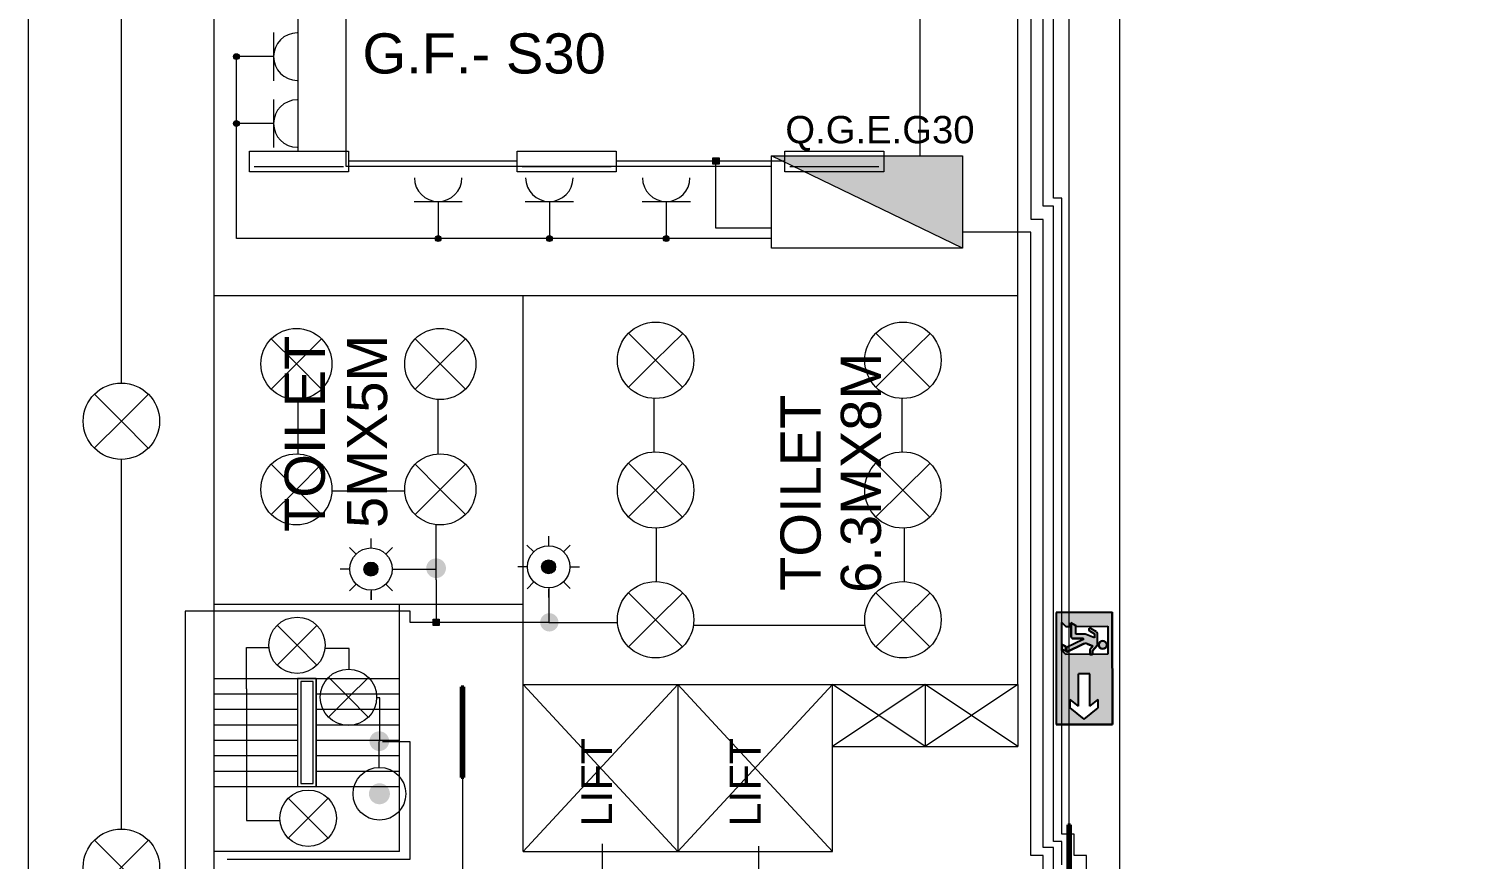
# Model space of a CAD drawing. Extents: x -17539 to 1421, y -3169 to 802964.
# Drawn here: x 50.13 to 73.29, y 352.24 to 365.69 of the extents above; entities that cross this region are included whole.
import ezdxf
from ezdxf.enums import TextEntityAlignment as Align

# ---------------------------------------------------------------- set-up
doc = ezdxf.new("R2010")
doc.units = 0
doc.header["$LTSCALE"] = 25
doc.header["$MEASUREMENT"] = 0
doc.linetypes.add('DASHED2', pattern=[0.375, 0.25, -0.125])
doc.layers.get('0').update_dxf_attribs({"lineweight": 9})
for name, color, linetype, lineweight in [('Iluminação', 10, 'Continuous', 9), ('Quadros', 50, 'Continuous', 9), ('www.cadblocksfree.com', 7, 'Continuous', 9)]:
    doc.layers.add(name, color=color, linetype=linetype, lineweight=lineweight)
doc.layers.add('Simbologia de Emergência', color=6, linetype='Continuous')
doc.layers.add('Tomadas', color=3, linetype='Continuous', lineweight=9, true_color=0x00f500)
doc.styles.add('ROMANS', font='arial.ttf')
doc.styles.get("Standard").update_dxf_attribs({"font": 'arial.ttf'})

# ---------------------------------------------------------------- blocks, each defined once
blk = doc.blocks.new('Iluminárias 1')
at = {"layer": 'Iluminação'}
blk.add_line((0.079, 0.079), (1.521, 0.079), dxfattribs=at)
blk.add_lwpolyline([(0, 0), (1.6, 0), (1.6, 0.332), (0, 0.332)], close=True, dxfattribs=at)
blk = doc.blocks.new('Ponto de Luz')
for q in [(-0.437, 0.437), (0.438, 0.436), (-0.438, -0.436), (0.437, -0.437)]:
    blk.add_line((0, 0), q)
blk.add_circle((0, 0), 0.618)
blk = doc.blocks.new('sensor movimento')
for p, q in [((0.001, 0.48), (0.001, 0.697)), ((-0.338, 0.34), (-0.491, 0.494)), ((0.338, 0.34), (0.491, 0.494)), ((-0.48, 0.001), (-0.697, 0.001)), ((-0.697, 0.001), (-0.697, 0.001)), ((0.48, 0.001), (0.697, 0.001)), ((0.697, 0.001), (0.697, 0.002)), ((-0.336, -0.342), (-0.488, -0.497)), ((0.001, -0.48), (0.001, -0.697)), ((0.001, -0.697), (0.001, -0.507)), ((0.337, -0.341), (0.491, -0.494))]:
    blk.add_line(p, q)
for radius in [0.48, 0.159]:
    blk.add_circle((0, 0), radius)
blk = doc.blocks.new('Luminária 4')
at = {"layer": 'Iluminação', "lineweight": 40}
for p, q in [((0.733, 0.043), (-0.734, 0.043)), ((-0.734, 0.043), (-0.734, 0)), ((-0.734, 0), (0.733, 0)), ((0.733, 0), (0.733, 0.043))]:
    blk.add_line(p, q, dxfattribs=at)
at = {"layer": 'Iluminação', "lineweight": 30}
blk.add_line((-0.667, 0.008), (0.679, 0.008), dxfattribs=at)
blk = doc.blocks.new('Caixa de Derivação')
at = {"layer": 'Iluminação'}
h = blk.add_hatch(color=256, dxfattribs=at)
h.dxf.hatch_style = 1
h.paths.add_polyline_path([(0.052, 0.051), (-0.048, 0.051), (-0.048, -0.049), (0.052, -0.049)])
blk.add_lwpolyline([(-0.048, 0.051), (0.052, 0.051), (0.052, -0.049), (-0.048, -0.049)], close=True, dxfattribs=at)
blk = doc.blocks.new('Parte Lima 2')
at = {"layer": 'Iluminação'}
for p, q in [((2.725, 56.778), (3.166, 56.778)), ((3.166, 56.778), (3.166, 54.871)), ((3.166, 54.871), (0.213, 54.871))]:
    blk.add_line(p, q, dxfattribs=at)
blk = doc.blocks.new('emergencia seta')
at = {"layer": 'Simbologia de Emergência'}
h = blk.add_hatch(color=98, dxfattribs=at)
h.paths.add_polyline_path([(1.001, 0.298), (0.094, 0.296), (-0.813, 0.294), (-0.811, -0.613), (1.003, -0.609)])
h.paths.add_polyline_path([(-0.131, -0.455), (-0.195, -0.52), (-0.649, -0.521), (-0.585, -0.456), (-0.585, -0.371), (-0.643, -0.371), (-0.595, -0.289), (-0.585, -0.289), (-0.587, 0.224), (-0.133, 0.225)], flags=16)
h.paths.add_polyline_path([(-0.372, -0.172, 0.038289), (-0.372, -0.171)], flags=0)
h.paths.add_polyline_path([(0.186, -0.248), (0.185, -0.067), (0.706, -0.066), (0.597, 0.07), (0.733, 0.07), (0.915, -0.156), (0.734, -0.383), (0.598, -0.383), (0.706, -0.247)], flags=16)
h.paths.add_polyline_path([(-0.349, 0.142, -1), (-0.221, 0.142, -1)], flags=0)
h.paths.add_polyline_path([(-0.188, -0.455), (-0.261, -0.455), (-0.291, -0.52), (-0.218, -0.52)], flags=16)
h.paths.add_polyline_path([(-0.3, -0.17, -0.215507), (-0.301, -0.11), (-0.263, -0.02), (-0.204, -0.069), (-0.132, -0.069), (-0.132, -0.021), (-0.187, -0.021), (-0.277, 0.054, 0.148058), (-0.294, 0.059), (-0.473, 0.059, 0.263654), (-0.498, 0.044), (-0.553, -0.048, 1), (-0.512, -0.072), (-0.462, 0.011), (-0.399, 0.011), (-0.454, -0.127, 0.095479), (-0.459, -0.154), (-0.459, -0.293), (-0.592, -0.294), (-0.635, -0.366), (-0.409, -0.366, 0.414214), (-0.386, -0.343), (-0.387, -0.173, -0.740976), (-0.372, -0.172), (-0.241, -0.446), (-0.169, -0.446)], flags=0)
for p, q in [((-0.813, 0.294), (1.001, 0.298)), ((-0.811, -0.613), (-0.813, 0.294)), ((1.001, 0.298), (1.003, -0.609)), ((1.001, 0.298), (1.001, 0.298)), ((1.001, 0.298), (1.003, -0.609)), ((1.001, 0.298), (1.001, 0.298))]:
    blk.add_line(p, q, dxfattribs=at)
at = {"layer": 'Simbologia de Emergência', "color": 7, "linetype": 'ByBlock', "lineweight": -2, "true_color": 0xffffff}
for p, q in [((1.001, 0.298), (-0.813, 0.294)), ((-0.813, 0.294), (-0.811, -0.613)), ((1.003, -0.609), (1.001, 0.298)), ((1.003, -0.609), (1.001, 0.298)), ((-0.587, 0.224), (-0.133, 0.225)), ((-0.587, 0.224), (-0.133, 0.225)), ((-0.587, 0.224), (-0.133, 0.225)), ((-0.585, -0.289), (-0.587, 0.224)), ((-0.585, -0.289), (-0.587, 0.224)), ((-0.585, -0.289), (-0.587, 0.224)), ((-0.498, 0.044), (-0.553, -0.048)), ((-0.498, 0.044), (-0.553, -0.048)), ((-0.498, 0.044), (-0.553, -0.048)), ((-0.512, -0.072), (-0.462, 0.011)), ((-0.512, -0.072), (-0.462, 0.011)), ((-0.512, -0.072), (-0.462, 0.011)), ((-0.294, 0.059), (-0.473, 0.059)), ((-0.294, 0.059), (-0.473, 0.059)), ((-0.294, 0.059), (-0.473, 0.059)), ((-0.462, 0.011), (-0.399, 0.011)), ((-0.462, 0.011), (-0.399, 0.011)), ((-0.462, 0.011), (-0.399, 0.011)), ((-0.399, 0.011), (-0.454, -0.127)), ((-0.399, 0.011), (-0.454, -0.127)), ((-0.399, 0.011), (-0.454, -0.127)), ((-0.349, 0.142), (-0.349, 0.142)), ((-0.277, 0.054), (-0.187, -0.021)), ((-0.277, 0.054), (-0.187, -0.021)), ((-0.187, -0.021), (-0.277, 0.054)), ((-0.133, 0.225), (-0.131, -0.455)), ((0.706, -0.066), (0.597, 0.07)), ((0.733, 0.07), (0.597, 0.07)), ((0.915, -0.156), (0.733, 0.07)), ((-0.459, -0.154), (-0.459, -0.293)), ((-0.459, -0.154), (-0.459, -0.293)), ((-0.459, -0.154), (-0.459, -0.293)), ((-0.387, -0.173), (-0.386, -0.343)), ((-0.387, -0.173), (-0.386, -0.343)), ((-0.386, -0.343), (-0.387, -0.173)), ((-0.372, -0.171), (-0.372, -0.172)), ((-0.372, -0.172), (-0.241, -0.446)), ((-0.372, -0.172), (-0.241, -0.446)), ((-0.372, -0.172), (-0.372, -0.172)), ((-0.372, -0.172), (-0.241, -0.446)), ((-0.263, -0.02), (-0.301, -0.11)), ((-0.263, -0.02), (-0.301, -0.11)), ((-0.301, -0.11), (-0.263, -0.02)), ((-0.3, -0.17), (-0.169, -0.446)), ((-0.3, -0.17), (-0.169, -0.446)), ((-0.169, -0.446), (-0.3, -0.17)), ((-0.263, -0.02), (-0.204, -0.069)), ((-0.263, -0.02), (-0.204, -0.069)), ((-0.263, -0.02), (-0.204, -0.069)), ((-0.263, -0.02), (-0.263, -0.02)), ((-0.204, -0.069), (-0.132, -0.069)), ((-0.204, -0.069), (-0.132, -0.069)), ((-0.204, -0.069), (-0.132, -0.069)), ((-0.187, -0.021), (-0.132, -0.021)), ((-0.187, -0.021), (-0.132, -0.021)), ((-0.132, -0.021), (-0.187, -0.021)), ((-0.132, -0.069), (-0.132, -0.021)), ((0.706, -0.066), (0.185, -0.067)), ((0.185, -0.067), (0.186, -0.248)), ((0.915, -0.156), (0.734, -0.383)), ((-0.585, -0.456), (-0.649, -0.521)), ((-0.585, -0.456), (-0.649, -0.521)), ((-0.649, -0.521), (-0.585, -0.456)), ((-0.595, -0.289), (-0.643, -0.371)), ((-0.595, -0.289), (-0.643, -0.371)), ((-0.643, -0.371), (-0.595, -0.289)), ((-0.585, -0.371), (-0.643, -0.371)), ((-0.585, -0.371), (-0.643, -0.371)), ((-0.585, -0.371), (-0.643, -0.371)), ((-0.592, -0.294), (-0.635, -0.366)), ((-0.592, -0.294), (-0.635, -0.366)), ((-0.592, -0.294), (-0.635, -0.366)), ((-0.409, -0.366), (-0.635, -0.366)), ((-0.409, -0.366), (-0.635, -0.366)), ((-0.635, -0.366), (-0.409, -0.366)), ((-0.585, -0.289), (-0.595, -0.289)), ((-0.585, -0.289), (-0.595, -0.289)), ((-0.595, -0.289), (-0.585, -0.289)), ((-0.459, -0.293), (-0.592, -0.294)), ((-0.459, -0.293), (-0.592, -0.294)), ((-0.459, -0.293), (-0.592, -0.294)), ((-0.585, -0.456), (-0.585, -0.371)), ((-0.585, -0.456), (-0.585, -0.371)), ((-0.585, -0.456), (-0.585, -0.371)), ((-0.291, -0.52), (-0.261, -0.455)), ((-0.291, -0.52), (-0.261, -0.455)), ((-0.261, -0.455), (-0.291, -0.52)), ((-0.188, -0.455), (-0.261, -0.455)), ((-0.188, -0.455), (-0.261, -0.455)), ((-0.188, -0.455), (-0.261, -0.455)), ((-0.169, -0.446), (-0.241, -0.446)), ((-0.169, -0.446), (-0.241, -0.446)), ((-0.241, -0.446), (-0.169, -0.446)), ((-0.218, -0.52), (-0.188, -0.455)), ((-0.218, -0.52), (-0.188, -0.455)), ((-0.218, -0.52), (-0.188, -0.455)), ((-0.131, -0.455), (-0.195, -0.52)), ((-0.131, -0.455), (-0.195, -0.52)), ((-0.131, -0.455), (-0.195, -0.52)), ((-0.188, -0.455), (-0.188, -0.455)), ((-0.131, -0.455), (-0.131, -0.455)), ((0.706, -0.247), (0.186, -0.248)), ((0.706, -0.247), (0.598, -0.383)), ((0.734, -0.383), (0.598, -0.383)), ((-0.811, -0.613), (1.003, -0.609)), ((-0.195, -0.52), (-0.649, -0.521)), ((-0.291, -0.52), (-0.218, -0.52))]:
    blk.add_line(p, q, dxfattribs=at)
blk.add_circle((-0.285, 0.142), 0.0645, dxfattribs=at)
blk.add_circle((-0.285, 0.142), 0.0645, dxfattribs=at)
for centre, radius, start, end in [((-0.473, 0.029), 0.0296, 90.1318, 149.2124), ((-0.473, 0.029), 0.0296, 90.1318, 149.2123), ((-0.473, 0.029), 0.0296, 90.1318, 149.2123), ((-0.285, 0.142), 0.0645, 0.1318, 180.1318), ((-0.285, 0.142), 0.0645, 180.1318, 0.1318), ((-0.294, 0.03), 0.0296, 56.444, 90.1318), ((-0.294, 0.03), 0.0296, 56.4442, 90.1318), ((-0.294, 0.03), 0.0296, 56.4442, 90.1318), ((-0.532, -0.06), 0.024, 149.2124, 329.2124), ((-0.532, -0.06), 0.024, 149.2123, 329.2123), ((-0.532, -0.06), 0.024, 149.2123, 329.2123), ((-0.387, -0.154), 0.0726, 158.3161, 180.1318), ((-0.387, -0.154), 0.0726, 158.3158, 180.1318), ((-0.387, -0.154), 0.0726, 158.3158, 180.1318), ((-0.379, -0.174), 0.00779, 21.0343, 167.1846), ((-0.379, -0.174), 0.00779, 21.0343, 167.1846), ((-0.379, -0.174), 0.00779, 21.0343, 167.1846), ((-0.379, -0.174), 0.00779, 21.0343, 29.8052), ((-0.234, -0.138), 0.0726, 156.7728, 205.4198), ((-0.234, -0.138), 0.0726, 156.7731, 205.4198), ((-0.234, -0.138), 0.0726, 156.7731, 205.4198), ((-0.409, -0.343), 0.0227, 270.1318, 0.1318), ((-0.409, -0.343), 0.0227, 270.1318, 0.1318), ((-0.409, -0.343), 0.0227, 270.1318, 0.1318)]:
    blk.add_arc(centre, radius, start, end, dxfattribs=at)
blk = doc.blocks.new('quadro eletrico')
h = blk.add_hatch(color=256)
h.dxf.hatch_style = 1
h.paths.add_polyline_path([(1.839, -0.788), (-1.457, 0.809), (-1.457, -0.788)])
blk.add_line((-1.457, 0.809), (1.839, -0.788))
blk.add_lwpolyline([(-1.457, 0.809), (1.839, 0.809), (1.839, -0.788), (-1.457, -0.788)], close=True)
blk = doc.blocks.new('Quadro')
at = {"xscale": 0.6593095434044552, "yscale": 0.6593095434044552, "zscale": 0.6593095434044552}
blk.add_blockref('quadro eletrico', (-0.091, 0.017), dxfattribs=at)
blk = doc.blocks.new('Tomada')
for p, q in [((0, 0.632), (0, 0)), ((0, 0), (-0.975, 0)), ((0, 0), (0, -0.632))]:
    blk.add_line(p, q)
blk.add_arc((0.622, 0), 0.622, 90, 270)

msp = doc.modelspace()

# ---------------------------------------------------------------- hatches: boundary and pattern name
at = {"layer": 'Iluminação'}
h = msp.add_hatch(color=256, dxfattribs=at)
h.dxf.hatch_style = 1
h.paths.add_polyline_path([(55.783, 356.939, 1), (55.556, 356.939, 1)])
h = msp.add_hatch(color=256, dxfattribs=at)
h.dxf.hatch_style = 1
h.paths.add_polyline_path([(56.883, 356.953, 1), (56.564, 356.953, 1)])
h = msp.add_hatch(color=256, dxfattribs=at)
h.dxf.hatch_style = 1
h.paths.add_polyline_path([(58.657, 356.976, 1), (58.429, 356.976, 1)])
h = msp.add_hatch(color=256, dxfattribs=at)
h.dxf.hatch_style = 1
h.paths.add_polyline_path([(58.703, 356.077, 1), (58.406, 356.077, 1)])
h = msp.add_hatch(color=256, dxfattribs=at)
h.dxf.hatch_style = 1
h.paths.add_polyline_path([(55.805, 354.313, 1), (55.805, 353.994, 1)])
h = msp.add_hatch(color=256, dxfattribs=at)
h.dxf.hatch_style = 1
h.paths.add_polyline_path([(55.807, 353.472, 1), (55.807, 353.132, 1)])
at = {"layer": 'Tomadas'}
h = msp.add_hatch(color=256, dxfattribs=at)
h.dxf.hatch_style = 1
h.paths.add_polyline_path([(53.54, 365.234, 1), (53.446, 365.234, 1)])
h = msp.add_hatch(color=256, dxfattribs=at)
h.dxf.hatch_style = 1
h.paths.add_polyline_path([(53.54, 365.234, 1), (53.446, 365.234, 1)])
h = msp.add_hatch(color=256, dxfattribs=at)
h.dxf.hatch_style = 1
h.paths.add_polyline_path([(53.54, 365.234, 1), (53.446, 365.234, 1)])
h = msp.add_hatch(color=256, dxfattribs=at)
h.dxf.hatch_style = 1
h.paths.add_polyline_path([(53.54, 365.234, 1), (53.446, 365.234, 1)])
h = msp.add_hatch(color=256, dxfattribs=at)
h.dxf.hatch_style = 1
h.paths.add_polyline_path([(53.54, 364.151, 1), (53.446, 364.151, 1)])
h = msp.add_hatch(color=256, dxfattribs=at)
h.dxf.hatch_style = 1
h.paths.add_polyline_path([(53.54, 364.151, 1), (53.446, 364.151, 1)])
h = msp.add_hatch(color=256, dxfattribs=at)
h.dxf.hatch_style = 1
h.paths.add_polyline_path([(53.54, 364.151, 1), (53.446, 364.151, 1)])
h = msp.add_hatch(color=256, dxfattribs=at)
h.dxf.hatch_style = 1
h.paths.add_polyline_path([(53.54, 364.151, 1), (53.446, 364.151, 1)])
h = msp.add_hatch(color=256, dxfattribs=at)
h.dxf.hatch_style = 1
h.paths.add_polyline_path([(56.804, 362.288, 1), (56.71, 362.288, 1)])
h = msp.add_hatch(color=256, dxfattribs=at)
h.dxf.hatch_style = 1
h.paths.add_polyline_path([(56.804, 362.288, 1), (56.71, 362.288, 1)])
h = msp.add_hatch(color=256, dxfattribs=at)
h.dxf.hatch_style = 1
h.paths.add_polyline_path([(56.804, 362.288, 1), (56.71, 362.288, 1)])
h = msp.add_hatch(color=256, dxfattribs=at)
h.dxf.hatch_style = 1
h.paths.add_polyline_path([(56.804, 362.288, 1), (56.71, 362.288, 1)])
h = msp.add_hatch(color=256, dxfattribs=at)
h.dxf.hatch_style = 1
h.paths.add_polyline_path([(58.601, 362.288, 1), (58.508, 362.288, 1)])
h = msp.add_hatch(color=256, dxfattribs=at)
h.dxf.hatch_style = 1
h.paths.add_polyline_path([(58.601, 362.288, 1), (58.508, 362.288, 1)])
h = msp.add_hatch(color=256, dxfattribs=at)
h.dxf.hatch_style = 1
h.paths.add_polyline_path([(58.601, 362.288, 1), (58.508, 362.288, 1)])
h = msp.add_hatch(color=256, dxfattribs=at)
h.dxf.hatch_style = 1
h.paths.add_polyline_path([(58.601, 362.288, 1), (58.508, 362.288, 1)])
h = msp.add_hatch(color=256, dxfattribs=at)
h.dxf.hatch_style = 1
h.paths.add_polyline_path([(60.491, 362.288, 1), (60.398, 362.288, 1)])
h = msp.add_hatch(color=256, dxfattribs=at)
h.dxf.hatch_style = 1
h.paths.add_polyline_path([(60.491, 362.288, 1), (60.398, 362.288, 1)])
h = msp.add_hatch(color=256, dxfattribs=at)
h.dxf.hatch_style = 1
h.paths.add_polyline_path([(60.491, 362.288, 1), (60.398, 362.288, 1)])
h = msp.add_hatch(color=256, dxfattribs=at)
h.dxf.hatch_style = 1
h.paths.add_polyline_path([(60.491, 362.288, 1), (60.398, 362.288, 1)])

# ---------------------------------------------------------------- linework, layer by layer
at = {"layer": 'Iluminação'}
for p, q in [((66.964, 352.802), (66.964, 374.853)), ((54.494, 363.702), (54.494, 367.449)), ((51.633, 359.951), (51.633, 365.935)), ((58.034, 363.544), (55.304, 363.544)), ((62.364, 363.544), (59.634, 363.544)), ((61.248, 362.457), (61.248, 363.544)), ((62.146, 362.457), (61.248, 362.457)), ((54.492, 358.804), (54.492, 359.684)), ((56.759, 358.804), (56.759, 359.684)), ((60.249, 358.837), (60.249, 359.702)), ((64.261, 358.837), (64.261, 359.702)), ((51.633, 352.731), (51.633, 358.715)), ((55.039, 358.205), (56.216, 358.205)), ((56.723, 356.767), (56.723, 357.658)), ((60.288, 356.737), (60.288, 357.602)), ((64.3, 356.737), (64.3, 357.602)), ((56.166, 356.94), (56.729, 356.94)), ((56.723, 356.767), (56.723, 356.076)), ((58.544, 356.48), (58.544, 356.067)), ((52.666, 356.256), (52.664, 356.076)), ((56.306, 356.256), (52.666, 356.256)), ((56.306, 356.076), (56.306, 356.256)), ((52.664, 356.076), (52.664, 285.468)), ((56.723, 356.076), (56.306, 356.076)), ((58.542, 356.076), (56.723, 356.076)), ((58.544, 356.077), (59.656, 356.077)), ((60.884, 356.029), (63.662, 356.029)), ((53.657, 355.003), (53.657, 355.669)), ((53.657, 355.669), (54.019, 355.669)), ((55.315, 355.653), (54.926, 355.653)), ((55.315, 355.319), (55.315, 355.653)), ((53.657, 355.003), (53.657, 353.216)), ((55.814, 354.857), (55.76, 354.857)), ((55.814, 354.156), (55.814, 354.857)), ((55.804, 353.728), (55.804, 354.146)), ((57.152, 353.569), (57.152, 350.866)), ((53.657, 353.216), (53.657, 352.872)), ((53.657, 352.872), (54.199, 352.872))]:
    msp.add_line(p, q, dxfattribs=at)
msp.add_circle((55.807, 353.302), 0.426, dxfattribs=at)
at = {"layer": 'Quadros'}
for p, q in [((66.706, 362.941), (66.706, 370.623)), ((66.347, 362.6), (66.347, 370.246)), ((66.539, 362.811), (66.539, 370.443)), ((66.842, 362.941), (66.706, 362.941)), ((66.842, 352.65), (66.842, 362.941)), ((66.539, 362.6), (66.347, 362.6)), ((66.706, 362.811), (66.539, 362.811)), ((66.539, 352.432), (66.539, 362.6)), ((66.706, 352.531), (66.706, 362.811)), ((66.34, 362.393), (65.238, 362.393)), ((66.34, 352.301), (66.34, 362.393)), ((67.04, 352.65), (66.842, 352.65)), ((67.04, 352.301), (67.04, 352.65)), ((59.416, 351.543), (59.416, 352.49)), ((61.942, 352.08), (61.942, 352.452)), ((66.706, 352.432), (66.539, 352.432)), ((66.842, 352.531), (66.706, 352.531)), ((66.706, 352.038), (66.706, 352.432)), ((66.842, 352.151), (66.842, 352.531)), ((66.539, 352.301), (66.34, 352.301)), ((66.539, 351.869), (66.539, 352.301)), ((67.239, 352.301), (67.04, 352.301)), ((67.239, 339.4), (67.239, 352.301))]:
    msp.add_line(p, q, dxfattribs=at)
at = {"layer": 'Tomadas'}
for p, q in [((64.553, 363.631), (64.553, 369.183)), ((55.271, 363.457), (55.271, 366.31)), ((53.493, 362.288), (53.493, 365.234)), ((62.142, 363.457), (55.271, 363.457)), ((62.148, 362.288), (53.493, 362.288)), ((59.416, 351.543), (59.416, 352.49)), ((61.942, 352.08), (61.942, 352.452))]:
    msp.add_line(p, q, dxfattribs=at)
for centre in [(53.493, 365.234), (53.493, 365.234), (53.493, 365.234), (53.493, 365.234), (53.493, 364.151), (53.493, 364.151), (53.493, 364.151), (53.493, 364.151), (56.757, 362.288), (56.757, 362.288), (56.757, 362.288), (56.757, 362.288), (58.555, 362.288), (58.555, 362.288), (58.555, 362.288), (58.555, 362.288), (60.445, 362.288), (60.445, 362.288), (60.445, 362.288), (60.445, 362.288)]:
    msp.add_circle(centre, 0.0466, dxfattribs=at)
at = {"layer": 'www.cadblocksfree.com'}
for p, q in [((50.133, 267.369), (50.133, 411.369)), ((53.133, 267.369), (53.133, 408.369)), ((66.133, 355.069), (66.133, 369.369)), ((53.133, 361.369), (66.133, 361.369)), ((58.133, 352.369), (58.133, 361.369)), ((53.133, 356.369), (58.133, 356.369)), ((56.133, 352.369), (56.133, 356.369)), ((60.633, 355.069), (58.133, 352.369)), ((60.633, 352.369), (58.133, 355.069)), ((58.133, 355.069), (63.133, 355.069)), ((63.133, 355.069), (60.633, 352.369)), ((63.133, 352.369), (60.633, 355.069)), ((60.633, 355.069), (60.633, 352.369)), ((63.133, 355.069), (66.133, 355.069)), ((64.633, 355.069), (63.133, 354.069)), ((64.633, 354.069), (63.133, 355.069)), ((63.133, 352.369), (63.133, 355.069)), ((66.133, 355.069), (64.633, 354.069)), ((66.133, 354.069), (64.633, 355.069)), ((64.633, 355.069), (64.633, 354.069)), ((66.133, 355.069), (66.133, 354.069)), ((63.133, 354.069), (66.133, 354.069)), ((56.133, 352.369), (53.133, 352.369)), ((58.133, 352.369), (63.133, 352.369))]:
    msp.add_line(p, q, dxfattribs=at)
at = {"layer": 'www.cadblocksfree.com', "linetype": 'DASHED2', "ltscale": 10}
msp.add_line((67.783, 316.369), (67.783, 374.052), dxfattribs=at)
at = {"layer": 'www.cadblocksfree.com', "color": 4}
for p, q in [((53.133, 355.169), (56.133, 355.169)), ((54.483, 355.169), (54.483, 353.419)), ((54.783, 355.169), (54.783, 353.419)), ((53.133, 354.919), (54.483, 354.919)), ((54.783, 354.919), (56.133, 354.919)), ((53.133, 354.669), (54.483, 354.669)), ((54.783, 354.669), (56.133, 354.669)), ((53.133, 354.419), (54.483, 354.419)), ((54.783, 354.419), (56.133, 354.419)), ((53.133, 354.169), (54.483, 354.169)), ((54.783, 354.169), (56.133, 354.169)), ((53.133, 353.919), (54.483, 353.919)), ((54.783, 353.919), (56.133, 353.919)), ((53.133, 353.669), (54.483, 353.669)), ((54.783, 353.669), (56.133, 353.669)), ((53.133, 353.419), (56.133, 353.419))]:
    msp.add_line(p, q, dxfattribs=at)
at = {"layer": 'www.cadblocksfree.com'}
msp.add_lwpolyline([(237.133, 364.369), (97.133, 364.369), (97.133, 267.369), (50.133, 267.369), (50.133, 411.369), (237.133, 411.369)], close=True, dxfattribs=at)
at = {"layer": 'www.cadblocksfree.com', "color": 4}
for points in [[(54.483, 355.169), (54.483, 353.419), (54.783, 353.419), (54.783, 355.169)], [(54.533, 355.119), (54.533, 353.469), (54.733, 353.469), (54.733, 355.119)]]:
    msp.add_lwpolyline(points, close=True, dxfattribs=at)

# ---------------------------------------------------------------- block references
at = {"layer": 'Iluminação', "xscale": -1}
for p in [(55.304, 363.37), (59.634, 363.37), (63.964, 363.37)]:
    msp.add_blockref('Iluminárias 1', p, dxfattribs=at)
at = {"layer": 'Iluminação'}
for name, p in [('Caixa de Derivação', (61.248, 363.544)), ('Ponto de Luz', (60.273, 360.319)), ('Ponto de Luz', (64.273, 360.319)), ('Ponto de Luz', (64.273, 360.319)), ('Ponto de Luz', (60.273, 358.219)), ('Ponto de Luz', (64.273, 358.219)), ('Ponto de Luz', (60.273, 356.119)), ('Ponto de Luz', (64.273, 356.119)), ('Caixa de Derivação', (56.723, 356.076)), ('Parte Lima 2', (53.133, 297.369))]:
    msp.add_blockref(name, p, dxfattribs=at)
for name, p, xscale, yscale, zscale in [('Ponto de Luz', (54.464, 360.259), 0.930891005037926, 0.930891005037926, 0.930891005037926), ('Ponto de Luz', (56.791, 360.259), 0.930891005037926, 0.930891005037926, 0.930891005037926), ('Ponto de Luz', (54.464, 358.229), 0.930891005037926, 0.930891005037926, 0.930891005037926), ('Ponto de Luz', (56.791, 358.229), 0.930891005037926, 0.930891005037926, 0.930891005037926), ('sensor movimento', (55.67, 356.939), 0.7125210958801527, 0.7125210958801527, 0.7125210958801527), ('sensor movimento', (58.543, 356.976), 0.7125210958801527, 0.7125210958801527, 0.7125210958801527)]:
    msp.add_blockref(name, p, dxfattribs=dict(at, xscale=xscale, yscale=yscale, zscale=zscale))
for name, p, rotation in [('Ponto de Luz', (51.633, 359.333), 90), ('Luminária 4', (57.173, 354.302), 90), ('Ponto de Luz', (51.633, 352.113), 90), ('Luminária 4', (66.942, 352.068), 270)]:
    msp.add_blockref(name, p, dxfattribs=dict(at, rotation=rotation))
at = {"layer": 'Iluminação', "xscale": 0.7374665747829442, "yscale": 0.7374665747829442, "zscale": 0.7374665747829442, "rotation": 90}
for p in [(54.474, 355.706), (55.305, 354.864), (54.654, 352.907)]:
    msp.add_blockref('Ponto de Luz', p, dxfattribs=at)
at = {"layer": 'Quadros', "xscale": 1.422900023054062, "yscale": 1.422900023054062, "zscale": 1.422900023054062, "rotation": 180}
msp.add_blockref('Quadro', (63.742, 362.915), dxfattribs=at)
at = {"layer": 'Simbologia de Emergência', "rotation": 270}
msp.add_blockref('emergencia seta', (67.362, 355.427), dxfattribs=at)
at = {"layer": 'Tomadas', "xscale": 0.6170314054757464, "yscale": 0.6170314054757464, "zscale": 0.6170314054757464}
for p in [(54.094, 365.234), (54.094, 365.234), (54.094, 365.234), (54.094, 365.234), (54.094, 364.151), (54.094, 364.151), (54.094, 364.151), (54.094, 364.151)]:
    msp.add_blockref('Tomada', p, dxfattribs=at)
at = {"layer": 'Tomadas', "xscale": 0.6170314054757464, "yscale": 0.6170314054757464, "zscale": 0.6170314054757464, "rotation": 89.99999999999999}
for p in [(56.757, 362.889), (56.757, 362.889), (56.757, 362.889), (56.757, 362.889), (58.555, 362.889), (58.555, 362.889), (58.555, 362.889), (58.555, 362.889), (60.445, 362.889), (60.445, 362.889), (60.445, 362.889), (60.445, 362.889)]:
    msp.add_blockref('Tomada', p, dxfattribs=at)

# ---------------------------------------------------------------- texts
at = {"layer": 'Quadros', "insert": (62.371, 364.274), "char_height": 0.4429, "width": 3.46617, "attachment_point": 1}
msp.add_mtext('Q.G.E.G30', dxfattribs=at)
at = {"layer": 'www.cadblocksfree.com', "style": 'ROMANS'}
msp.add_text('G.F.- S30', height=0.65, dxfattribs=at).set_placement((55.532, 365.611), align=Align.TOP_LEFT)
for s, p in [('TOILET', (54.274, 357.54)), ('5MX5M', (55.281, 357.603)), ('6.3MX8M', (63.268, 356.554)), ('TOILET', (62.292, 356.586))]:
    msp.add_text(s, height=0.65, rotation=90, dxfattribs=at).set_placement(p, align=Align.TOP_LEFT)
at = {"layer": 'www.cadblocksfree.com', "char_height": 0.5, "width": 3710.85011, "attachment_point": 1, "rotation": 90, "style": 'ROMANS'}
for insert in [(59.07, 352.771), (61.472, 352.771)]:
    msp.add_mtext('LIFT', dxfattribs=dict(at, insert=insert))

doc.saveas('drawing.dxf')
